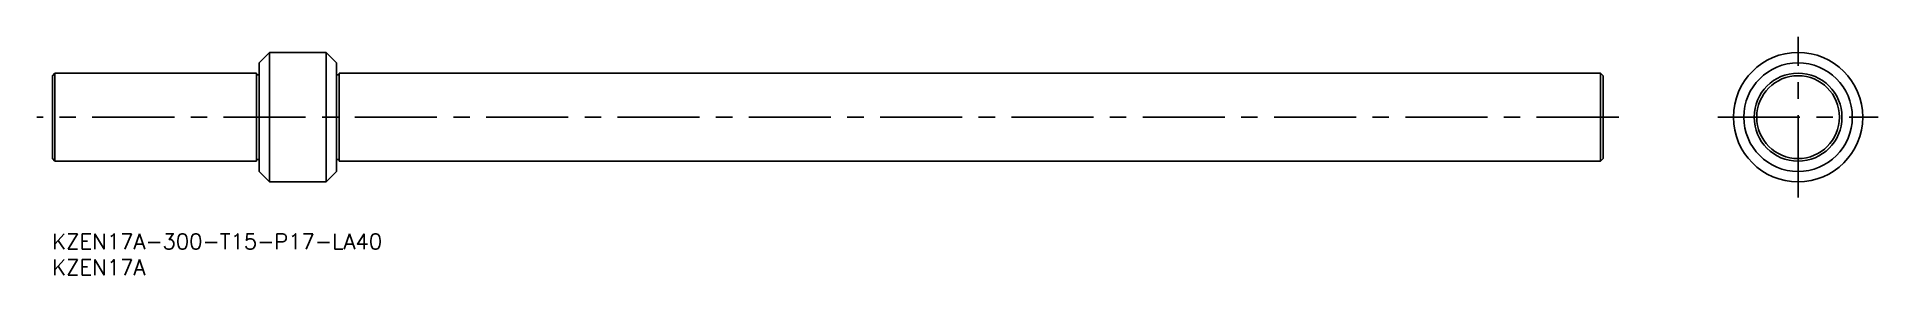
# Model space of a CAD drawing. Extents: x -3 to 353, y -8 to 38.
import ezdxf

# ---------------------------------------------------------------- set-up
doc = ezdxf.new("R2010")
doc.units = 0
doc.header["$LTSCALE"] = 0.5
doc.linetypes.add('CENTER', pattern=[50.8, 31.75, -6.35, 6.35, -6.35])
for name, color, linetype in [('MSM_CENTER', 1, 'CENTER'), ('MSM_CONTINUOUS', 7, 'CONTINUOUS'), ('MSM_PART_NUMBER', 7, 'CONTINUOUS')]:
    doc.layers.add(name, color=color, linetype=linetype)
doc.styles.get("Standard").update_dxf_attribs({"font": 'txt.shx', "height": 3, "bigfont": 'bigfont.shx'})

# ---------------------------------------------------------------- blocks, each defined once
blk = doc.blocks.new('*U6')
at = {"layer": 'MSM_PART_NUMBER'}
blk.add_text('KZEN17A-300-T15-P17-LA40', height=3, dxfattribs=at).set_placement((0, -3))
blk = doc.blocks.new('*U7')
at = {"layer": 'MSM_PART_NUMBER'}
blk.add_text('KZEN17A', height=3, dxfattribs=at).set_placement((0, -8))

msp = doc.modelspace()

# ---------------------------------------------------------------- linework, layer by layer
at = {"layer": 'MSM_CENTER'}
for p, q in [((337.69, 7), (337.69, 38)), ((303, 22.5), (-3, 22.5)), ((322.19, 22.5), (353.19, 22.5))]:
    msp.add_line(p, q, dxfattribs=at)
at = {"layer": 'MSM_CONTINUOUS'}
for p, q in [((42, 35), (40, 33)), ((40, 12), (40, 33)), ((53, 35), (42, 35)), ((42, 35), (42, 10)), ((53, 35), (55, 33)), ((53, 35), (53, 10)), ((55, 12), (55, 33)), ((0, 30.5), (0.5, 31)), ((0, 30.5), (0, 14.5)), ((39.5, 31), (0.5, 31)), ((0.5, 31), (0.5, 14)), ((39.5, 14), (39.5, 31)), ((40, 30.7), (39.5, 30.7)), ((55, 30.7), (55.5, 30.7)), ((55.5, 31), (299.5, 31)), ((55.5, 14), (55.5, 31)), ((299.5, 31), (299.5, 14)), ((300, 30.5), (299.5, 31)), ((300, 30.5), (300, 14.5)), ((0, 14.5), (0.5, 14)), ((40, 14.3), (39.5, 14.3)), ((55, 14.3), (55.5, 14.3)), ((300, 14.5), (299.5, 14)), ((39.5, 14), (0.5, 14)), ((42, 10), (40, 12)), ((53, 10), (55, 12)), ((55.5, 14), (299.5, 14)), ((53, 10), (42, 10))]:
    msp.add_line(p, q, dxfattribs=at)
for radius in [12.5, 10.5, 8.5, 8]:
    msp.add_circle((337.69, 22.5), radius, dxfattribs=at)

# ---------------------------------------------------------------- block references
for name in ['*U6', '*U7']:
    msp.add_blockref(name, (0, 0), dxfattribs=at)

doc.saveas('drawing.dxf')
